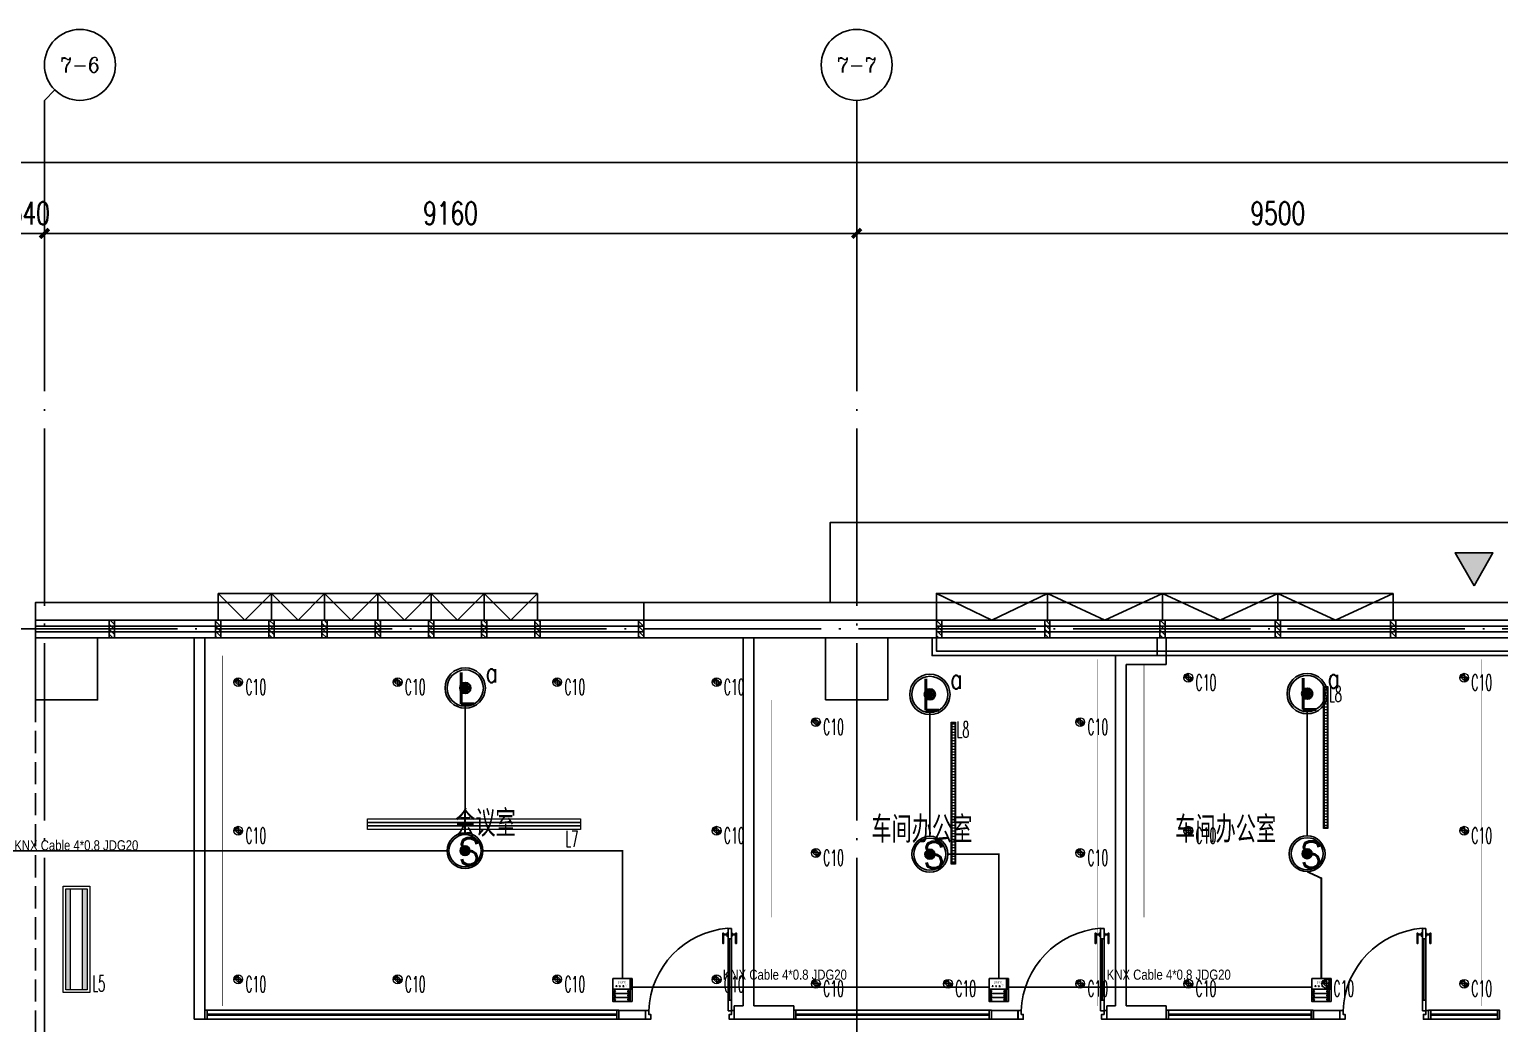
# Model space of a CAD drawing. Extents: x -621157 to 1764546, y -106808 to 741893.
# Drawn here: x 409094 to 425674, y 135551 to 146760 of the extents above; entities that cross this region are included whole.
import ezdxf
from ezdxf.enums import TextEntityAlignment as Align

# ---------------------------------------------------------------- set-up
doc = ezdxf.new("R2010")
doc.units = 0
doc.header["$LTSCALE"] = 1000
doc.header["$MEASUREMENT"] = 0
for name, pattern in [('DOT', [6.35, 0, -6.35]), ('XREF-A-101-平面图_t3$0$DASH', [0.35, 0.25, -0.1]), ('XREF-A-101-平面图_t3$0$DOTE', [2.42, 2, -0.2, 0.02, -0.2])]:
    doc.linetypes.add(name, pattern=pattern)
for name, color, linetype in [('0-底图', 7, 'Continuous'), ('abb-light', 7, 'Continuous'), ('AXIS_TEXT', 7, 'Continuous'), ('KNX line', 3, 'Continuous'), ('L_ELEM', 40, 'Continuous'), ('OPPLE数据总线', 4, 'Continuous'), ('OPPLE智控', 6, 'Continuous'), ('push-button(abb)', 1, 'Continuous'), ('SIG_TEXT', 2, 'Continuous'), ('WIRE-照明', 4, 'Continuous'), ('XREF-A-101-平面图_t3$0$A-COLUMN', 8, 'Continuous'), ('XREF-A-101-平面图_t3$0$A-CURTWALL', 8, 'Continuous'), ('XREF-A-101-平面图_t3$0$A-DOTE', 8, 'Continuous'), ('XREF-A-101-平面图_t3$0$A-GROUND', 8, 'Continuous'), ('XREF-A-101-平面图_t3$0$A-RAIL', 8, 'Continuous'), ('XREF-A-101-平面图_t3$0$A-ROOF', 8, 'Continuous'), ('XREF-A-101-平面图_t3$0$A-ROOM-CH', 8, 'Continuous'), ('XREF-A-101-平面图_t3$0$A-SEE', 8, 'Continuous'), ('XREF-A-101-平面图_t3$0$A-WALL-FILL', 8, 'Continuous'), ('XREF-A-101-平面图_t3$0$A-WINDOW', 8, 'Continuous'), ('XREF-A-101-平面图_t3$0$A-开启符号', 8, 'Continuous'), ('XREF-A-101-平面图_t3$0$AXIS', 8, 'Continuous'), ('XREF-A-101-平面图_t3$0$DOOR-INF', 8, 'Continuous'), ('XREF-A-101-平面图_t3$0$GLASS WALL-INF', 8, 'Continuous'), ('XREF-A-101-平面图_t3$0$I-WALL-GYPSUM', 8, 'Continuous'), ('XREF-A-101-平面图_t3$0$PARTITION-INF', 8, 'Continuous'), ('XREF-A-101-平面图_t3$0$PUB_HATCH', 8, 'Continuous'), ('XREF-A-101-平面图_t3$0$PUB_TEXT', 8, 'Continuous'), ('控制系统', 6, 'Continuous')]:
    doc.layers.add(name, color=color, linetype=linetype)
doc.layers.add('CEILING-INF', color=4, linetype='Continuous', lineweight=0)
doc.layers.add('LIGHT-INF', color=6, linetype='Continuous', lineweight=0)
doc.styles.add('_TEL_DIM', font='SIMPLEX', dxfattribs={"width": 0.8, "height": 3.5, "bigfont": 'HZTXT'})
doc.styles.add('arch_dim', font='arial.ttf', dxfattribs={"width": 0.8})
doc.styles.add('COMPLEX', font='COMPLEX')
doc.styles.add('DIM_FONT', font='ROMANS', dxfattribs={"width": 0.8, "bigfont": 'HZDXC'})
doc.styles.add('INF DIM', font='SIMPLEX.SHX', dxfattribs={"width": 0.7, "bigfont": 'hztxt.shx'})
doc.styles.add('SC-25', font='simfang.ttf', dxfattribs={"height": 90})
doc.styles.get("Standard").update_dxf_attribs({"font": 'romans.shx', "bigfont": 'HZDXC.SHX'})
doc.styles.add('XREF-A-101-平面图_t3$0$-HZDXCROMANS', font='ROMANS.shx', dxfattribs={"bigfont": 'HZDXC.shx'})
doc.styles.add('XREF-A-101-平面图_t3$0$A-AXIS-LABEL', font='COMPLEX', dxfattribs={"bigfont": 'GBCBIG'})
doc.styles.add('XREF-A-101-平面图_t3$0$A-DIM_T3', font='SIMPLEX', dxfattribs={"width": 0.705882, "bigfont": 'GBCBIG'})
doc.linetypes.add('LED', pattern='A,6,-3.5,["LED",Standard,S=2.54,R=0,X=-2.54,Y=-1.27],-4.8', length=14.3)
doc.dimstyles.new('XREF-A-101-平面图_t3$0$A-DIM-100', dxfattribs={"dimscale": 100, "dimtxt": 2.55, "dimasz": 1, "dimexe": 2.5, "dimexo": 3, "dimgap": 1, "dimtad": 1, "dimdec": 0, "dimzin": 0, "dimdsep": 46, "dimtxsty": 'XREF-A-101-平面图_t3$0$A-DIM_T3', "dimblk": 'XREF-A-101-平面图_t3$0$_ArchTick', "dimcen": 0.09, "dimclrt": 7, "dimazin": 2, "dimtfac": 1, "dimtdec": 0, "dimtix": 1, "dimtmove": 2, "dimatfit": 3, "dimfxl": 0, "dimtolj": 1, "dimtzin": 0, "dimarcsym": 0})

# ---------------------------------------------------------------- blocks, each defined once
blk = doc.blocks.new('XREF-A-101-平面图_t3$0$_ArchTick')
at = {"color": 0, "linetype": 'ByBlock', "const_width": 0.4}
blk.add_lwpolyline([(-0.5, -0.5), (0.5, 0.5)], dxfattribs=at)
blk = doc.blocks.new('*D25454')
at = {"layer": 'Defpoints', "color": 0}
for p in [(47500, 44460), (47500, 43300), (57000, 43300)]:
    blk.add_point(p, dxfattribs=at)
at = {"layer": 'XREF-A-101-平面图_t3$0$AXIS', "color": 0, "lineweight": -2}
for p, q in [((47500, 43600), (47500, 44710)), ((57000, 43600), (57000, 44710)), ((57000, 44460), (47500, 44460))]:
    blk.add_line(p, q, dxfattribs=at)
at = {"layer": 'XREF-A-101-平面图_t3$0$AXIS', "color": 0, "linetype": 'ByBlock', "lineweight": -2, "xscale": 100, "yscale": 100, "zscale": 100, "rotation": 180}
blk.add_blockref('XREF-A-101-平面图_t3$0$_ArchTick', (47500, 44460), dxfattribs=at)
at = {"layer": 'XREF-A-101-平面图_t3$0$AXIS', "color": 0, "linetype": 'ByBlock', "lineweight": -2, "xscale": 100, "yscale": 100, "zscale": 100}
blk.add_blockref('XREF-A-101-平面图_t3$0$_ArchTick', (57000, 44460), dxfattribs=at)
at = {"layer": 'XREF-A-101-平面图_t3$0$AXIS', "color": 7, "insert": (52250, 44687), "char_height": 255, "attachment_point": 5, "style": 'XREF-A-101-平面图_t3$0$A-DIM_T3'}
blk.add_mtext('\\A1;9500', dxfattribs=at)
blk = doc.blocks.new('*D25455')
at = {"layer": 'Defpoints', "color": 0}
for p in [(38340, 44460), (38340, 43300), (47500, 43300)]:
    blk.add_point(p, dxfattribs=at)
at = {"layer": 'XREF-A-101-平面图_t3$0$AXIS', "color": 0, "lineweight": -2}
for p, q in [((38340, 43600), (38340, 44710)), ((47500, 43600), (47500, 44710)), ((47500, 44460), (38340, 44460))]:
    blk.add_line(p, q, dxfattribs=at)
at = {"layer": 'XREF-A-101-平面图_t3$0$AXIS', "color": 0, "linetype": 'ByBlock', "lineweight": -2, "xscale": 100, "yscale": 100, "zscale": 100, "rotation": 180}
blk.add_blockref('XREF-A-101-平面图_t3$0$_ArchTick', (38340, 44460), dxfattribs=at)
at = {"layer": 'XREF-A-101-平面图_t3$0$AXIS', "color": 0, "linetype": 'ByBlock', "lineweight": -2, "xscale": 100, "yscale": 100, "zscale": 100}
blk.add_blockref('XREF-A-101-平面图_t3$0$_ArchTick', (47500, 44460), dxfattribs=at)
at = {"layer": 'XREF-A-101-平面图_t3$0$AXIS', "color": 7, "insert": (42920, 44687), "char_height": 255, "attachment_point": 5, "style": 'XREF-A-101-平面图_t3$0$A-DIM_T3'}
blk.add_mtext('\\A1;9160', dxfattribs=at)
blk = doc.blocks.new('*D25456')
at = {"layer": 'Defpoints', "color": 0}
for p in [(38000, 44460), (38000, 43300), (38340, 43300)]:
    blk.add_point(p, dxfattribs=at)
at = {"layer": 'XREF-A-101-平面图_t3$0$AXIS', "color": 0, "lineweight": -2}
for p, q in [((38000, 43600), (38000, 44710)), ((38340, 43600), (38340, 44710)), ((38000, 44460), (37900, 44460)), ((38340, 44460), (38000, 44460)), ((38340, 44460), (38440, 44460))]:
    blk.add_line(p, q, dxfattribs=at)
at = {"layer": 'XREF-A-101-平面图_t3$0$AXIS', "color": 0, "linetype": 'ByBlock', "lineweight": -2, "xscale": 100, "yscale": 100, "zscale": 100}
blk.add_blockref('XREF-A-101-平面图_t3$0$_ArchTick', (38000, 44460), dxfattribs=at)
at = {"layer": 'XREF-A-101-平面图_t3$0$AXIS', "color": 0, "linetype": 'ByBlock', "lineweight": -2, "xscale": 100, "yscale": 100, "zscale": 100, "rotation": 180}
blk.add_blockref('XREF-A-101-平面图_t3$0$_ArchTick', (38340, 44460), dxfattribs=at)
at = {"layer": 'XREF-A-101-平面图_t3$0$AXIS', "color": 7, "insert": (38170, 44687), "char_height": 255, "attachment_point": 5, "style": 'XREF-A-101-平面图_t3$0$A-DIM_T3'}
blk.add_mtext('\\A1;340', dxfattribs=at)
blk = doc.blocks.new('_AXISO')
blk.add_circle((0, 0), 0.5)
at = {"layer": 'AXIS_TEXT', "style": 'COMPLEX'}
blk.add_attdef('A', text='', height=0.56, dxfattribs=at).set_placement((-0.25, -0.28), (0.25, -0.28), align=Align.FIT)
blk = doc.blocks.new('*D25463')
at = {"layer": 'Defpoints', "color": 0}
for p in [(-300, 45260), (-300, 43300), (66800, 43300)]:
    blk.add_point(p, dxfattribs=at)
at = {"layer": 'XREF-A-101-平面图_t3$0$AXIS', "color": 0, "lineweight": -2}
for p, q in [((-300, 43600), (-300, 45510)), ((66800, 43600), (66800, 45510)), ((66800, 45260), (-300, 45260))]:
    blk.add_line(p, q, dxfattribs=at)
at = {"layer": 'XREF-A-101-平面图_t3$0$AXIS', "color": 0, "linetype": 'ByBlock', "lineweight": -2, "xscale": 100, "yscale": 100, "zscale": 100, "rotation": 180}
blk.add_blockref('XREF-A-101-平面图_t3$0$_ArchTick', (-300, 45260), dxfattribs=at)
at = {"layer": 'XREF-A-101-平面图_t3$0$AXIS', "color": 0, "linetype": 'ByBlock', "lineweight": -2, "xscale": 100, "yscale": 100, "zscale": 100}
blk.add_blockref('XREF-A-101-平面图_t3$0$_ArchTick', (66800, 45260), dxfattribs=at)
at = {"layer": 'XREF-A-101-平面图_t3$0$AXIS', "color": 7, "insert": (33250, 45487), "char_height": 255, "attachment_point": 5, "style": 'XREF-A-101-平面图_t3$0$A-DIM_T3'}
blk.add_mtext('\\A1;67100', dxfattribs=at)
blk = doc.blocks.new('XREF-A-101-平面图_t3$0$柱网2F')
at = {"layer": 'XREF-A-101-平面图_t3$0$A-COLUMN'}
for points in [[(38240, -800), (38940, -800), (38940, -100), (38240, -100)], [(47150, -800), (47850, -800), (47850, -100), (47150, -100)]]:
    blk.add_lwpolyline(points, close=True, dxfattribs=at)
blk = doc.blocks.new('XREF-A-101-平面图_t3$0$G$C869EB286')
at = {"layer": 'XREF-A-101-平面图_t3$0$A-WINDOW'}
h = blk.add_hatch(dxfattribs=at)
h.set_pattern_fill('ANSI31', color=256, scale=25)
h.set_pattern_definition([(45, (-143.957, -89940), (-28.0633, 28.0633), [])])
h.paths.add_polyline_path([(0, 60), (200, 60), (200, 0), (0, 0)])
blk.add_lwpolyline([(0, 60), (200, 60), (200, 0), (0, 0)], close=True, dxfattribs=at)
blk = doc.blocks.new('XREF-A-101-平面图_t3$0$A$C4A4B287C')
at = {"layer": 'XREF-A-101-平面图_t3$0$GLASS WALL-INF', "elevation": -1}
blk.add_lwpolyline([(100, 300), (100, 0), (0, 0), (0, 300)], close=True, dxfattribs=at)
blk = doc.blocks.new('*U25323')
at = {"layer": 'XREF-A-101-平面图_t3$0$PARTITION-INF', "color": 8}
for p, q in [((-21681, 43130), (-19502, 43130)), ((-19502, 43030), (-21681, 43030))]:
    blk.add_line(p, q, dxfattribs=at)
at = {"layer": 'XREF-A-101-平面图_t3$0$PARTITION-INF', "color": 5}
for p, q in [((-19502, 43085), (-21681, 43085)), ((-19502, 43075), (-21681, 43075))]:
    blk.add_line(p, q, dxfattribs=at)
for points in [[(-21706, 43130), (-21681, 43130), (-21681, 43030), (-21706, 43030)], [(-19502, 43130), (-19477, 43130), (-19477, 43030), (-19502, 43030)]]:
    blk.add_lwpolyline(points, close=True, dxfattribs=at)
blk = doc.blocks.new('XREF-A-101-平面图_t3$0$EW23')
at = {"color": 5}
for p, q in [((7205, 24900, 0), (7205, 23970, 0)), ((7205, 24900, 0), (7245, 24900, 0)), ((7245, 24900, 0), (7245, 23970, 0)), ((7245, 24780, 0), (7205, 24780, 0)), ((7205, 24090, 0), (7246, 24090, 0)), ((7205, 23970, 0), (7245, 23970, 0))]:
    blk.add_line(p, q, dxfattribs=at)
at = {"color": 5, "elevation": 0}
for points in [[(7215, 24995), (7175, 24995), (7175, 24895), (7205, 24895), (7205, 24940), (7233, 24940), (7233, 24985), (7233, 24995), (7215, 24995)], [(8135, 24995), (8175, 24995), (8175, 24895), (8140, 24895), (8140, 24940), (8117, 24940), (8117, 24985), (8117, 24995), (8135, 24995)]]:
    blk.add_lwpolyline(points, close=True, dxfattribs=at)
at = {"color": 8, "elevation": 0}
for points in [[(7228, 24780), (7228, 24090)], [(7160, 24035), (7160, 24026), (7150, 24026), (7150, 24140), (7160, 24140), (7160, 24045)], [(7296, 24035), (7296, 24026), (7306, 24026), (7306, 24140), (7296, 24140), (7296, 24045)]]:
    blk.add_lwpolyline(points, dxfattribs=at)
for points in [[(7200, 24035), (7154, 24035), (7154, 24045), (7200, 24045)], [(7205, 24021), (7200, 24021), (7200, 24059), (7205, 24059)], [(7246, 24021), (7256, 24021), (7256, 24059), (7246, 24059)], [(7256, 24035), (7302, 24035), (7302, 24045), (7256, 24045)]]:
    blk.add_lwpolyline(points, close=True, dxfattribs=at)
at = {"color": 8}
blk.add_arc((7172, 24936, 0), 969, 274.4003, 357.8611, dxfattribs=at)
blk = doc.blocks.new('*U25324')
at = {"layer": 'XREF-A-101-平面图_t3$0$PARTITION-INF', "color": 8}
for p, q in [((-21681, 43130), (-20072, 43130)), ((-20072, 43030), (-21681, 43030))]:
    blk.add_line(p, q, dxfattribs=at)
at = {"layer": 'XREF-A-101-平面图_t3$0$PARTITION-INF', "color": 5}
for p, q in [((-20072, 43085), (-21681, 43085)), ((-20072, 43075), (-21681, 43075))]:
    blk.add_line(p, q, dxfattribs=at)
for points in [[(-21706, 43130), (-21681, 43130), (-21681, 43030), (-21706, 43030)], [(-20072, 43130), (-20047, 43130), (-20047, 43030), (-20072, 43030)]]:
    blk.add_lwpolyline(points, close=True, dxfattribs=at)
blk = doc.blocks.new('*U25325')
at = {"layer": 'XREF-A-101-平面图_t3$0$PARTITION-INF', "color": 8}
for p, q in [((-21681, 43130), (-20931, 43130)), ((-20931, 43030), (-21681, 43030))]:
    blk.add_line(p, q, dxfattribs=at)
at = {"layer": 'XREF-A-101-平面图_t3$0$PARTITION-INF', "color": 5}
for p, q in [((-20931, 43085), (-21681, 43085)), ((-20931, 43075), (-21681, 43075))]:
    blk.add_line(p, q, dxfattribs=at)
for points in [[(-21706, 43130), (-21681, 43130), (-21681, 43030), (-21706, 43030)], [(-20931, 43130), (-20906, 43130), (-20906, 43030), (-20931, 43030)]]:
    blk.add_lwpolyline(points, close=True, dxfattribs=at)
blk = doc.blocks.new('*U25326')
at = {"layer": 'XREF-A-101-平面图_t3$0$PARTITION-INF', "color": 8}
for p, q in [((-21681, 43130), (-17062, 43130)), ((-17062, 43030), (-21681, 43030))]:
    blk.add_line(p, q, dxfattribs=at)
at = {"layer": 'XREF-A-101-平面图_t3$0$PARTITION-INF', "color": 5}
for p, q in [((-17062, 43085), (-21681, 43085)), ((-17062, 43075), (-21681, 43075))]:
    blk.add_line(p, q, dxfattribs=at)
for points in [[(-21706, 43130), (-21681, 43130), (-21681, 43030), (-21706, 43030)], [(-17062, 43130), (-17037, 43130), (-17037, 43030), (-17062, 43030)]]:
    blk.add_lwpolyline(points, close=True, dxfattribs=at)
blk = doc.blocks.new('XREF-A-101-平面图_t3$0$G$CCB870F7D')
at = {"layer": 'XREF-A-101-平面图_t3$0$DOOR-INF', "rotation": 180}
for p in [(53195, 20695, 0), (57395, 20695, 0), (61025, 20695, 0)]:
    blk.add_blockref('XREF-A-101-平面图_t3$0$EW23', p, dxfattribs=at)
at = {"layer": 'XREF-A-101-平面图_t3$0$DOOR-INF', "xscale": -1, "rotation": 90.00000000031778}
for p in [(45019, -4200), (49219, -4200), (52850, -4200, 1)]:
    blk.add_blockref('XREF-A-101-平面图_t3$0$A$C4A4B287C', p, dxfattribs=at)
at = {"layer": 'XREF-A-101-平面图_t3$0$PARTITION-INF', "rotation": 180}
for name, p in [('*U25326', (23013, 38831, -1)), ('*U25323', (27213, 38831, -1)), ('*U25324', (30843, 38831, -1)), ('*U25325', (32944, 38831))]:
    blk.add_blockref(name, p, dxfattribs=at)
blk = doc.blocks.new('XREF-A-101-平面图_t3$0$ROOM')
at = {"layer": 'XREF-A-101-平面图_t3$0$A-ROOM-CH', "style": 'XREF-A-101-平面图_t3$0$-HZDXCROMANS', "width": 0.6}
for tag, p in [('中文房间名称', (0, -1000)), ('英文房间名称', (0, -1500))]:
    blk.add_attdef(tag, text='', height=300, dxfattribs=at).set_placement(p, align=Align.CENTER)
blk = doc.blocks.new('XREF-A-101-平面图_t3$0$bz1')
at = {"layer": 'XREF-A-101-平面图_t3$0$PUB_HATCH'}
h = blk.add_hatch(color=1, dxfattribs=at)
h.dxf.hatch_style = 1
h.paths.add_polyline_path([(4866032, -641203), (4865818, -641573), (4866245, -641573)])
at = {"layer": 'XREF-A-101-平面图_t3$0$PUB_TEXT', "color": 1}
blk.add_lwpolyline([(4866032, -641203), (4865818, -641573), (4866245, -641573)], close=True, dxfattribs=at)
blk = doc.blocks.new('XREF-A-101-平面图_t3$0$G$C34B60025')
at = {"xscale": -1, "rotation": 180}
blk.add_blockref('XREF-A-101-平面图_t3$0$bz1', (-4811670, -640615), dxfattribs=at)
blk = doc.blocks.new('A$C73cf2add')
at = {"linetype": 'DOT'}
blk.add_wipeout([(-150, 600), (150, 600), (150, -600), (-150, -600)], dxfattribs=at).dxf.layer = 'LIGHT-INF'
at = {"layer": 'LIGHT-INF'}
h = blk.add_hatch(color=256, dxfattribs=at)
h.dxf.hatch_style = 1
h.paths.add_polyline_path([(-120, 570), (-70, 570), (-70, -570), (-120, -570)])
h = blk.add_hatch(color=256, dxfattribs=at)
h.dxf.hatch_style = 1
h.paths.add_polyline_path([(70, 570), (120, 570), (120, -570), (70, -570)])
for points in [[(-150, 600), (150, 600), (150, -600), (-150, -600)], [(-120, 570), (120, 570), (120, -570), (-120, -570)], [(-120, 570), (-70, 570), (-70, -570), (-120, -570)], [(70, 570), (120, 570), (120, -570), (70, -570)]]:
    blk.add_lwpolyline(points, close=True, dxfattribs=at)
at = {"layer": 'LIGHT-INF', "style": 'INF DIM', "width": 0.5}
blk.add_text('L5', height=180, dxfattribs=at).set_placement((181, -588))
blk = doc.blocks.new('A$C49bb74e3')
at = {"layer": 'LIGHT-INF'}
h = blk.add_hatch(dxfattribs=at)
h.set_pattern_fill('ANSI31', color=8, scale=10, angle=315)
h.set_pattern_definition([(0, (-248590, -138150), (7e-15, 31.75), [])])
h.paths.add_polyline_path([(-15, 790), (15, 790), (15, -790), (-15, -790)])
at = {"layer": 'LIGHT-INF', "elevation": 0}
for points in [[(-25, 800), (25, 800), (25, -800), (-25, -800)], [(-15, 790), (15, 790), (15, -790), (-15, -790)]]:
    blk.add_lwpolyline(points, close=True, dxfattribs=at)
at = {"layer": 'LIGHT-INF', "style": 'INF DIM', "width": 0.5}
blk.add_text('L8', height=180, dxfattribs=at).set_placement((37, 627))
blk = doc.blocks.new('*U24682')
h = blk.add_hatch(color=8)
h.dxf.hatch_style = 1
h.paths.add_polyline_path([(-50, 0), (-24, 0, -0.414214), (0, 24), (0, 50, 0.414214)])
h.paths.add_polyline_path([(0, -24), (0, -50, 0.414214), (50, 0), (24, 0, -0.414214)])
at = {"color": 8}
for points in [[(50, 0), (-50, 0)], [(0, 50), (0, -50)]]:
    blk.add_lwpolyline(points, dxfattribs=at)
blk.add_circle((0, 0), 50)
blk.add_circle((0, 0), 24.5, dxfattribs=at)
at = {"style": 'INF DIM', "width": 0.5}
blk.add_text('C10', height=180, dxfattribs=at).set_placement((81, -144))
blk = doc.blocks.new('A$C704e2804')
for points in [[(-1200, 60), (1200, 60), (1200, -60), (-1200, -60)], [(1200, 60), (1200, 20), (-1200, 20), (-1200, 60)], [(1200, 20), (1200, -20), (-1200, -20), (-1200, 20)], [(1200, -20), (1200, -60), (-1200, -60), (-1200, -20)]]:
    blk.add_lwpolyline(points, close=True)
at = {"style": 'INF DIM', "width": 0.5}
blk.add_text('L7', height=180, dxfattribs=at).set_placement((1031, -256))
blk = doc.blocks.new('G$CDFF05B24')
at = {"layer": 'LIGHT-INF', "color": 6, "linetype": 'LED', "ltscale": 0.05, "const_width": 5}
for points in [[(40350, -300), (40350, -4250)], [(50220, -4250), (50220, -343)], [(54550, -4250), (54550, -343)]]:
    blk.add_lwpolyline(points, dxfattribs=at)
at = {"layer": 'LIGHT-INF', "color": 6, "linetype": 'LED', "ltscale": 0.05, "const_width": 5, "elevation": 0}
for points in [[(50740, -3250), (50740, -400)], [(46540, -3250), (46540, -800)]]:
    blk.add_lwpolyline(points, dxfattribs=at)
at = {"layer": 'CEILING-INF', "color": 8}
for p in [(52790, -1450), (48590, -1850, 0)]:
    blk.add_blockref('A$C49bb74e3', p, dxfattribs=at)
at = {"layer": 'LIGHT-INF', "color": 6}
for name, p in [('*U24682', (40525, -600)), ('*U24682', (42323, -600)), ('*U24682', (44122, -600)), ('*U24682', (45920, -600)), ('*U24682', (51240, -550, 0)), ('*U24682', (54350, -550, 0)), ('*U24682', (47040, -1050, -1)), ('*U24682', (50020, -1050, 0)), ('A$C704e2804', (43185, -2200)), ('*U24682', (40525, -2275)), ('*U24682', (45920, -2275)), ('*U24682', (51240, -2275, 0)), ('*U24682', (54350, -2275, 0)), ('*U24682', (47040, -2525, -1)), ('*U24682', (50020, -2525, 0)), ('A$C73cf2add', (38700, -3500)), ('*U24682', (40525, -3950)), ('*U24682', (42323, -3950)), ('*U24682', (44122, -3950)), ('*U24682', (45920, -3950)), ('*U24682', (47040, -4000, -1)), ('*U24682', (48530, -4000, 0)), ('*U24682', (50020, -4000, 0)), ('*U24682', (51240, -4000, 0)), ('*U24682', (52795, -4000, 0)), ('*U24682', (54350, -4000, 0))]:
    blk.add_blockref(name, p, dxfattribs=at)
blk = doc.blocks.new('804')
at = {"layer": '控制系统'}
for p, q in [((27.2, 0), (-27.2, 0)), ((25.1, 10.4), (-25.1, -10.4)), ((-25.1, 10.4), (25.1, -10.4)), ((-19.2, 19.2), (19.2, -19.2)), ((19.2, 19.2), (-19.2, -19.2)), ((-10.4, 25.1), (10.4, -25.1)), ((10.4, 25.1), (-10.4, -25.1)), ((0, 27.2), (0, -27.2))]:
    blk.add_line(p, q, dxfattribs=at)
for radius in [112.4, 100.9, 31, 27.2]:
    blk.add_circle((0, 0), radius, dxfattribs=at)
at = {"color": 7, "style": '_TEL_DIM', "width": 0.8}
blk.add_text('s', height=250, dxfattribs=at).set_placement((-46.3, -88.8))
blk = doc.blocks.new('照度传感器')
at = {"layer": 'OPPLE智控'}
for p, q in [((986085, -84541), (985976, -84541)), ((986081, -84520), (985981, -84562)), ((985981, -84520), (986081, -84562)), ((985992, -84502), (986069, -84579)), ((986069, -84502), (985992, -84579)), ((986010, -84490), (986052, -84591)), ((986052, -84490), (986010, -84591)), ((986031, -84486), (986031, -84595))]:
    blk.add_line(p, q, dxfattribs=at)
for radius in [225, 202, 62, 54.4]:
    blk.add_circle((986031, -84541), radius, dxfattribs=at)
at = {"layer": 'OPPLE智控', "color": 7, "style": '_TEL_DIM', "width": 0.8}
blk.add_text('L', height=350, dxfattribs=at).set_placement((985938, -84718))
at = {"layer": 'SIG_TEXT', "style": 'DIM_FONT', "width": 0.75}
blk.add_text('a', height=223, dxfattribs=at).set_placement((986257, -84479))
blk = doc.blocks.new('A$C5C940A98')
at = {"layer": 'abb-light'}
h = blk.add_hatch(dxfattribs=at)
h.set_pattern_fill('AR-SAND', color=0, style=0)
h.set_pattern_definition([(37.5, (-341033.5876, -432534.711), (-0.062993358, 1.926823769), [0, -1.52, 0, -1.7, 0, -1.625]), (7.5, (-341033.5876, -432534.711), (1.769776705, 2.822146065), [0, -0.82, 0, -1.37, 0, -0.525]), (327.5, (-341034.8176, -432534.711), (3.114141862, 0.0056590535), [0, -0.5, 0, -1.8, 0, -2.35]), (317.5, (-341034.8176, -432534.711), (3.006126605, 0.877675565), [0, -0.25, 0, -1.18, 0, -1.35])])
h.paths.add_polyline_path([(0.4, 2), (0.4, 2.4), (0.8, 2.4), (0.8, 2), (1.2, 2), (1.2, 1), (1, 1), (1, 0), (0.7, 0), (0.7, 1), (0.5, 1), (0.5, 0), (0.2, 0), (0.2, 1), (0, 1), (0, 2)])
at = {"layer": 'abb-light', "color": 0}
for p, q in [((0.4, 2), (0, 2)), ((0, 2), (0, 1)), ((0, 1), (0.2, 1)), ((0.2, 1), (0.2, 0)), ((0.2, 0), (0.5, 0)), ((0.4, 2), (0.4, 2.4)), ((0.4, 2.4), (0.8, 2.4)), ((0.5, 1), (0.5, 0)), ((0.5, 1), (0.7, 1)), ((0.7, 1), (0.7, 0)), ((0.7, 0), (1, 0)), ((0.8, 2.4), (0.8, 2)), ((0.8, 2), (1.2, 2)), ((1.2, 1), (1, 1)), ((1, 1), (1, 0)), ((1.2, 2), (1.2, 1))]:
    blk.add_line(p, q, dxfattribs=at)
blk = doc.blocks.new('98')
at = {"layer": 'push-button(abb)'}
h = blk.add_hatch(dxfattribs=at)
h.set_pattern_fill('AR-SAND', color=0, scale=0.156714, style=0)
h.set_pattern_definition([(37.5, (-5343464.5088, -6777061.54604), (-0.009871945873, 0.3019604054384), [0, -0.238205394623, 0, -0.2664139281965, 0, -0.254660372541]), (7.5, (-5343464.5088, -6777061.54604), (0.277348920048, 0.442270011284), [0, -0.128505541836, 0, -0.214698283311, 0, -0.08227488959]), (327.5, (-5343464.70156, -6777061.54604), (0.488029862559, 0.000886853343), [0, -0.078357037705, 0, -0.2820853357375, 0, -0.368278077213]), (317.5, (-5343464.70156, -6777061.54604), (0.4711023514, 0.137544114668), [0, -0.0391785188524, 0, -0.1849226089835, 0, -0.211564001803])])
edge = h.paths.add_edge_path()
edge.add_line((952, 1401), (952, 1408))
edge = h.paths.add_edge_path()
edge.add_line((952, 1408), (958, 1408))
edge = h.paths.add_edge_path()
edge.add_line((958, 1408), (958, 1401))
edge = h.paths.add_edge_path()
edge.add_line((958, 1401), (964, 1401))
edge = h.paths.add_edge_path()
edge.add_line((964, 1401), (964, 1386))
edge = h.paths.add_edge_path()
edge.add_line((964, 1386), (961, 1386))
edge = h.paths.add_edge_path()
edge.add_line((961, 1386), (961, 1370))
edge = h.paths.add_edge_path()
edge.add_line((952, 1401), (946, 1401))
edge = h.paths.add_edge_path()
edge.add_line((946, 1401), (946, 1386))
edge = h.paths.add_edge_path()
edge.add_line((946, 1386), (949, 1386))
edge = h.paths.add_edge_path()
edge.add_line((949, 1386), (949, 1370))
edge = h.paths.add_edge_path()
edge.add_line((949, 1370), (953, 1370))
edge = h.paths.add_edge_path()
edge.add_line((957, 1370), (961, 1370))
edge = h.paths.add_edge_path()
edge.add_line((953, 1386), (953, 1370))
edge = h.paths.add_edge_path()
edge.add_line((957, 1386), (957, 1370))
edge = h.paths.add_edge_path()
edge.add_line((953, 1386), (957, 1386))
at = {"color": 0}
for p, q in [((1625, 1968), (1659, 2004)), ((1628, 1743), (1662, 1708)), ((1659, 2004), (1693, 1968)), ((1662, 1708), (1696, 1743))]:
    blk.add_line(p, q, dxfattribs=at)
blk.add_line((1581, 0), (1750, 0))
for points in [[(0, 0), (0, 2095), (1750, 2095), (1750, 0)], [(1581, 0), (1581, 2095), (1750, 2095), (1750, 0)], [(1693, 1968), (1625, 1968)], [(1628, 1743), (1696, 1743)]]:
    blk.add_lwpolyline(points, dxfattribs=at)
for points in [[(1581, 2095), (1750, 2095), (1750, 1847), (1581, 1847)], [(1581, 1847), (1750, 1847), (1750, 1602), (1581, 1602)], [(1581, 1602), (1750, 1602), (1750, 1353), (1581, 1353)], [(1581, 1353), (1750, 1353), (1750, 1113), (1581, 1113)], [(0, 1113), (1581, 1113), (1581, 731), (0, 731)], [(0, 731), (1581, 731), (1581, 365), (0, 365)], [(0, 365), (1581, 365), (1581, 0), (0, 0)], [(1631, 1252), (1697, 1252), (1697, 1245), (1631, 1245)], [(1631, 1233), (1697, 1233), (1697, 1226), (1631, 1226)], [(1631, 1211), (1697, 1211), (1697, 1204), (1631, 1204)]]:
    blk.add_lwpolyline(points, close=True, dxfattribs=at)
for centre in [(169, 922), (169, 540), (169, 174), (1412, 922), (1412, 540), (1412, 174)]:
    blk.add_circle(centre, 68, dxfattribs=at)
for centre, radius, start, end in [((283, 1387), 39.8, 25.42439, 115.78757), ((302, 1441), 40, 205.55465, 295.39802), ((345, 1375), 39.6, 131.50296, 226.45611), ((292, 1376), 39.8, 311.77933, 46.03585), ((358, 1398), 39.8, 81.07263, 170.70804), ((325, 1444), 39.8, 261.07263, 350.71152), ((1626, 1476), 39.8, 25.42439, 115.78757), ((1645, 1529), 40, 205.55465, 295.39802), ((1688, 1463), 39.6, 131.50296, 226.45611), ((1634, 1464), 39.8, 311.77933, 46.03585), ((1668, 1532), 39.8, 261.07263, 350.71152), ((1701, 1487), 39.8, 81.07263, 170.70804)]:
    blk.add_arc(centre, radius, start, end, dxfattribs=at)
at = {"layer": 'push-button(abb)', "color": 0}
for p, q in [((610, 1363), (653, 1363)), ((954, 1427), (917, 1390)), ((917, 1390), (930, 1390)), ((917, 1390), (930, 1390)), ((930, 1390), (930, 1364)), ((930, 1364), (978, 1364)), ((954, 1427), (958, 1423)), ((958, 1423), (958, 1427)), ((958, 1427), (969, 1427)), ((969, 1427), (969, 1412)), ((969, 1412), (991, 1390)), ((978, 1390), (991, 1390)), ((991, 1390), (978, 1390)), ((978, 1390), (978, 1364))]:
    blk.add_line(p, q, dxfattribs=at)
at = {"layer": 'push-button(abb)', "color": 0, "start_tangent": (-0.629293, -0.926018), "end_tangent": (-0.9514338, -0.4057497)}
for points in [[(612, 1430), (605, 1415), (612, 1404), (625, 1382), (622, 1371), (615, 1367)], [(626, 1430), (619, 1415), (626, 1404), (639, 1382), (636, 1371), (629, 1367)], [(641, 1430), (634, 1415), (641, 1404), (654, 1382), (651, 1371), (644, 1367)]]:
    blk.add_spline(points, degree=3, dxfattribs=at)
at = {"layer": 'push-button(abb)', "color": 0, "xscale": 15.67140754127548, "yscale": 15.67140754127548, "zscale": 15.67140754127548}
blk.add_blockref('A$C5C940A98', (946, 1370), dxfattribs=at)
at = {"layer": 'push-button(abb)', "color": 0, "attachment_point": 5, "style": 'SC-25'}
for s, insert, char_height, width in [('{\\fArial|b0|i0|c0|p34;FAN}', (338, 1495), 42.31, 465.44), ('{\\fArial|b0|i0|c0|p34;24.8\\fArial|b0|i0|c134|p34;%%D\\fArial|b0|i0|c0|p34;C}', (807, 1752), 169.77, 933.75), ('{\\fArial|b0|i0|c0|p34;OP.STATE}', (618, 1495), 42.31, 465.44), ('{\\fArial|b0|i0|c0|p34;MODE}', (951, 1495), 42.31, 465.44), ('{\\fArial|b0|i0|c0|p34;PM2.5}', (1226, 1499), 42.31, 465.44), ('{\\fArial|b0|i0|c0|p34;24.8\\fArial|b0|i0|c134|p34;%%D\\fArial|b0|i0|c0|p34;C}', (1227, 1400), 34.48, 189.62)]:
    blk.add_mtext(s, dxfattribs=dict(at, insert=insert, char_height=char_height, width=width))
blk = doc.blocks.new('G$C21B48859')
at = {"layer": 'KNX line', "ltscale": 73.427512, "const_width": 20}
for points in [[(43083, -2298), (43085, -870)], [(48325, -2338), (48325, -942)], [(52580, -2333), (52580, -932)], [(36160, -2500), (42881, -2500), (42881, -2500)], [(43287, -2501), (44859, -2501), (44859, -3941)], [(49102, -3941), (49102, -2539), (48527, -2539)], [(52740, -3941), (52740, -2810), (52580, -2736)], [(49211, -4037), (52632, -4038)]]:
    blk.add_lwpolyline(points, dxfattribs=at)
at = {"layer": 'KNX line', "ltscale": 73.427512, "const_width": 20, "elevation": -1}
blk.add_lwpolyline([(44967, -4038), (48994, -4037)], dxfattribs=at)
at = {"xscale": 0.1236929632869714, "yscale": 0.1236929632869714, "zscale": 0.1236929632869714}
for p in [(44751, -4200, -1), (48994, -4200), (52634, -4200)]:
    blk.add_blockref('98', p, dxfattribs=at)
at = {"layer": 'L_ELEM', "xscale": 1.795252225519288, "yscale": 1.795252225519288, "zscale": 1.795252225519288}
for p in [(43083, -2500), (48325, -2539), (52580, -2534)]:
    blk.add_blockref('804', p, dxfattribs=at)
at = {"layer": 'OPPLE数据总线', "xscale": 1.011, "yscale": 1.011, "zscale": 1.011}
for p in [(-953792, 84805), (-948552, 84733), (-944297, 84742)]:
    blk.add_blockref('照度传感器', p, dxfattribs=at)
at = {"layer": 'KNX line', "char_height": 114.29, "width": 1395.51, "attachment_point": 1, "style": 'arch_dim'}
for insert in [(38000, -2382, -1), (45991, -3840, -1), (50320, -3840, -1)]:
    blk.add_mtext('KNX Cable 4*0.8 JDG20', dxfattribs=dict(at, insert=insert))
blk = doc.blocks.new('XREF-A-101-平面图_t3$0$轴网(2)')
at = {"layer": 'XREF-A-101-平面图_t3$0$A-DOTE', "linetype": 'XREF-A-101-平面图_t3$0$DOTE'}
for p, q in [((38340, -3300), (38340, 43300)), ((47500, -3300), (47500, 43300)), ((-3300, 40000), (69800, 40000))]:
    blk.add_line(p, q, dxfattribs=at)
at = {"layer": 'XREF-A-101-平面图_t3$0$AXIS'}
for p, q in [((38340, 45959.5), (38457.2, 46076.7)), ((38340, 43300), (38340, 45959.5)), ((47500, 43300), (47500, 45959.5))]:
    blk.add_line(p, q, dxfattribs=at)
ref = blk.add_blockref('_AXISO', (38740, 46359.5), dxfattribs=dict(at, xscale=800, yscale=800, zscale=800))
ref.add_attrib('A', '7-6', dxfattribs={"color": 7, "height": 168.54, "style": 'XREF-A-101-平面图_t3$0$A-AXIS-LABEL', "width": 0.933333}).set_placement((38515.3, 46275.2), (38964.7, 46275.2), align=Align.FIT)
ref = blk.add_blockref('_AXISO', (47500, 46359.5), dxfattribs=dict(at, xscale=800, yscale=800, zscale=800))
ref.add_attrib('A', '7-7', dxfattribs={"color": 7, "height": 168.54, "style": 'XREF-A-101-平面图_t3$0$A-AXIS-LABEL', "width": 0.933333}).set_placement((47275.3, 46275.2), (47724.7, 46275.2), align=Align.FIT)
for p1, p2, distance, picture, middle in [((66800, 43300), (-300, 43300), -1959.5, '*D25463', (33250, 45487)), ((38340, 43300), (38000, 43300), -1159.5, '*D25456', (38170, 44687)), ((47500, 43300), (38340, 43300), -1159.5, '*D25455', (42920, 44687)), ((57000, 43300), (47500, 43300), -1159.5, '*D25454', (52250, 44687))]:
    dim = blk.add_aligned_dim(p1=p1, p2=p2, distance=distance, dimstyle='XREF-A-101-平面图_t3$0$A-DIM-100', dxfattribs=at)
    dim.commit()
    dim.dimension.update_dxf_attribs({"geometry": picture, "text_midpoint": middle})
blk = doc.blocks.new('XREF-A-101-平面图_t3')
at = {"layer": 'XREF-A-101-平面图_t3$0$A-CURTWALL'}
for p, q in [((245100, 140100), (238240, 140100)), ((238240, 139900), (238240, 140100)), ((245100, 140033), (238240, 140033)), ((245100, 139967), (238240, 139967)), ((263900, 140100), (248400, 140100)), ((263900, 140033), (248400, 140033)), ((263900, 139967), (248400, 139967)), ((245100, 139900), (238240, 139900)), ((263900, 139900), (248400, 139900))]:
    blk.add_line(p, q, dxfattribs=at)
at = {"layer": 'XREF-A-101-平面图_t3$0$A-RAIL'}
for points in [[(256650, 139700), (248350, 139700), (248350, 139900)], [(256650, 139750), (248400, 139750), (248400, 139900)]]:
    blk.add_lwpolyline(points, dxfattribs=at)
at = {"layer": 'XREF-A-101-平面图_t3$0$A-SEE'}
blk.add_lwpolyline([(245100, 140300), (238240, 140300), (238240, 140100)], dxfattribs=at)
at = {"layer": 'XREF-A-101-平面图_t3$0$A-WALL-FILL', "color": 171}
for p, q in [((248400, 140300), (245100, 140300)), ((245100, 140100), (245100, 140300)), ((248400, 140100), (248400, 140300)), ((248400, 140100), (245100, 140100)), ((245100, 139900), (245100, 140100)), ((248400, 140100), (245100, 140100)), ((248400, 139900), (248400, 140100)), ((248400, 139900), (245100, 139900))]:
    blk.add_line(p, q, dxfattribs=at)
at = {"layer": 'XREF-A-101-平面图_t3$0$A-开启符号', "linetype": 'Continuous'}
for points in [[(240300, 140400), (240300, 140100), (240900, 140100), (240900, 140400)], [(241500, 140400), (241500, 140100), (240900, 140100), (240900, 140400)], [(241500, 140400), (241500, 140100), (242100, 140100), (242100, 140400)], [(242700, 140400), (242700, 140100), (242100, 140100), (242100, 140400)], [(242700, 140400), (242700, 140100), (243300, 140100), (243300, 140400)], [(243900, 140400), (243900, 140100), (243300, 140100), (243300, 140400)], [(249650, 140400), (249650, 140100), (248400, 140100), (248400, 140400)], [(250950, 140400), (250950, 140100), (249650, 140100), (249650, 140400)], [(252250, 140400), (252250, 140100), (250950, 140100), (250950, 140400)], [(253550, 140400), (253550, 140100), (252250, 140100), (252250, 140400)]]:
    blk.add_lwpolyline(points, close=True, dxfattribs=at)
for points in [[(240300, 140400), (240600, 140100), (240900, 140400)], [(241500, 140400), (241200, 140100), (240900, 140400)], [(241500, 140400), (241800, 140100), (242100, 140400)], [(242700, 140400), (242400, 140100), (242100, 140400)], [(242700, 140400), (243000, 140100), (243300, 140400)], [(243900, 140400), (243600, 140100), (243300, 140400)], [(249650, 140400), (249025, 140100), (248400, 140400)], [(250950, 140400), (250300, 140100), (249650, 140400)], [(252250, 140400), (251600, 140100), (250950, 140400)], [(253550, 140400), (252900, 140100), (252250, 140400)]]:
    blk.add_lwpolyline(points, dxfattribs=at)
at = {"layer": 'XREF-A-101-平面图_t3$0$I-WALL-GYPSUM'}
for p, q in [((240030, 139900), (240150, 139900)), ((246220, 139900), (246340, 139900)), ((250890, 139700), (250890, 139900)), ((250890, 139900), (250990, 139900)), ((250990, 139600), (250990, 139900)), ((250420, 139700), (250890, 139700)), ((250540, 139600), (250990, 139600))]:
    blk.add_line(p, q, dxfattribs=at)
blk.add_blockref('XREF-A-101-平面图_t3$0$G$CCB870F7D', (200100, 139900))
at = {"layer": 'XREF-A-101-平面图_t3$0$A-ROOM-CH'}
ref = blk.add_blockref('XREF-A-101-平面图_t3$0$ROOM', (243313, 138659), dxfattribs=at)
ref.add_attrib('中文房间名称', '会议室', dxfattribs={"height": 300, "style": 'XREF-A-101-平面图_t3$0$-HZDXCROMANS', "width": 0.8}).set_placement((243313, 137659), align=Align.CENTER)
ref = blk.add_blockref('XREF-A-101-平面图_t3$0$ROOM', (248235, 138589), dxfattribs=at)
ref.add_attrib('中文房间名称', '车间办公室', dxfattribs={"height": 300, "style": 'XREF-A-101-平面图_t3$0$-HZDXCROMANS', "width": 0.8}).set_placement((248235, 137589), align=Align.CENTER)
ref = blk.add_blockref('XREF-A-101-平面图_t3$0$ROOM', (251661, 138589), dxfattribs=at)
ref.add_attrib('中文房间名称', '车间办公室', dxfattribs={"height": 300, "style": 'XREF-A-101-平面图_t3$0$-HZDXCROMANS', "width": 0.8}).set_placement((251661, 137589), align=Align.CENTER)
at = {"layer": 'XREF-A-101-平面图_t3$0$A-WINDOW', "rotation": 270}
for p in [(239070, 140100), (240270, 140100), (240870, 140100), (241470, 140100), (242070, 140100), (242670, 140100), (243270, 140100), (243870, 140100), (245040, 140100), (248400, 140100), (249620, 140100), (250920, 140100), (252220, 140100), (253520, 140100)]:
    blk.add_blockref('XREF-A-101-平面图_t3$0$G$C869EB286', p, dxfattribs=at)
at = {"layer": 'XREF-A-101-平面图_t3$0$A-GROUND', "linetype": 'XREF-A-101-平面图_t3$0$DASH'}
blk.add_lwpolyline([(238240, 139200), (238240, 100400)], dxfattribs=at)
at = {"layer": 'XREF-A-101-平面图_t3$0$A-ROOF'}
blk.add_lwpolyline([(266800, 127600), (267700, 127600), (267700, 141200), (247200, 141200), (247200, 140300)], dxfattribs=at)
at = {"layer": 'XREF-A-101-平面图_t3$0$A-SEE'}
blk.add_lwpolyline([(266800, 128200), (266800, 140300), (248400, 140300)], dxfattribs=at)
at = {"layer": 'XREF-A-101-平面图_t3$0$I-WALL-GYPSUM'}
for p, q in [((240030, 135600), (240030, 139900)), ((240150, 135600), (240150, 139900)), ((246220, 135750), (246220, 139900)), ((246340, 135750), (246340, 139900)), ((250420, 135750), (250420, 139700)), ((250540, 135750), (250540, 139600)), ((246120, 135750), (246220, 135750)), ((246120, 135750), (246120, 135600)), ((246340, 135750), (246790, 135750)), ((246790, 135750), (246790, 135600)), ((250320, 135750), (250420, 135750)), ((250320, 135750), (250320, 135600)), ((250540, 135750), (250990, 135750)), ((250990, 135750), (250990, 135600)), ((240030, 135600), (240150, 135600)), ((246120, 135600), (246280, 135600)), ((246280, 135600), (246790, 135600)), ((250320, 135600), (250480, 135600)), ((250480, 135600), (250990, 135600))]:
    blk.add_line(p, q, dxfattribs=at)
blk.add_blockref('XREF-A-101-平面图_t3$0$G$C34B60025', (200100, 139900))
at = {"layer": 'XREF-A-101-平面图_t3$0$A-COLUMN'}
blk.add_blockref('XREF-A-101-平面图_t3$0$柱网2F', (200000, 140000), dxfattribs=at)
at = {"layer": 'XREF-A-101-平面图_t3$0$A-DOTE'}
blk.add_blockref('XREF-A-101-平面图_t3$0$轴网(2)', (200000, 100000), dxfattribs=at)

msp = doc.modelspace()

# ---------------------------------------------------------------- block references
at = {"layer": '0-底图'}
msp.add_blockref('XREF-A-101-平面图_t3', (170924, 0), dxfattribs=at)

# ---------------------------------------------------------------- next in the draw order: block references
at = {"layer": 'WIRE-照明'}
msp.add_blockref('G$CDFF05B24', (370924, 140000), dxfattribs=at)

# ---------------------------------------------------------------- next in the draw order: block references
msp.add_blockref('G$C21B48859', (370924, 140000), dxfattribs=at)

doc.saveas('drawing.dxf')
